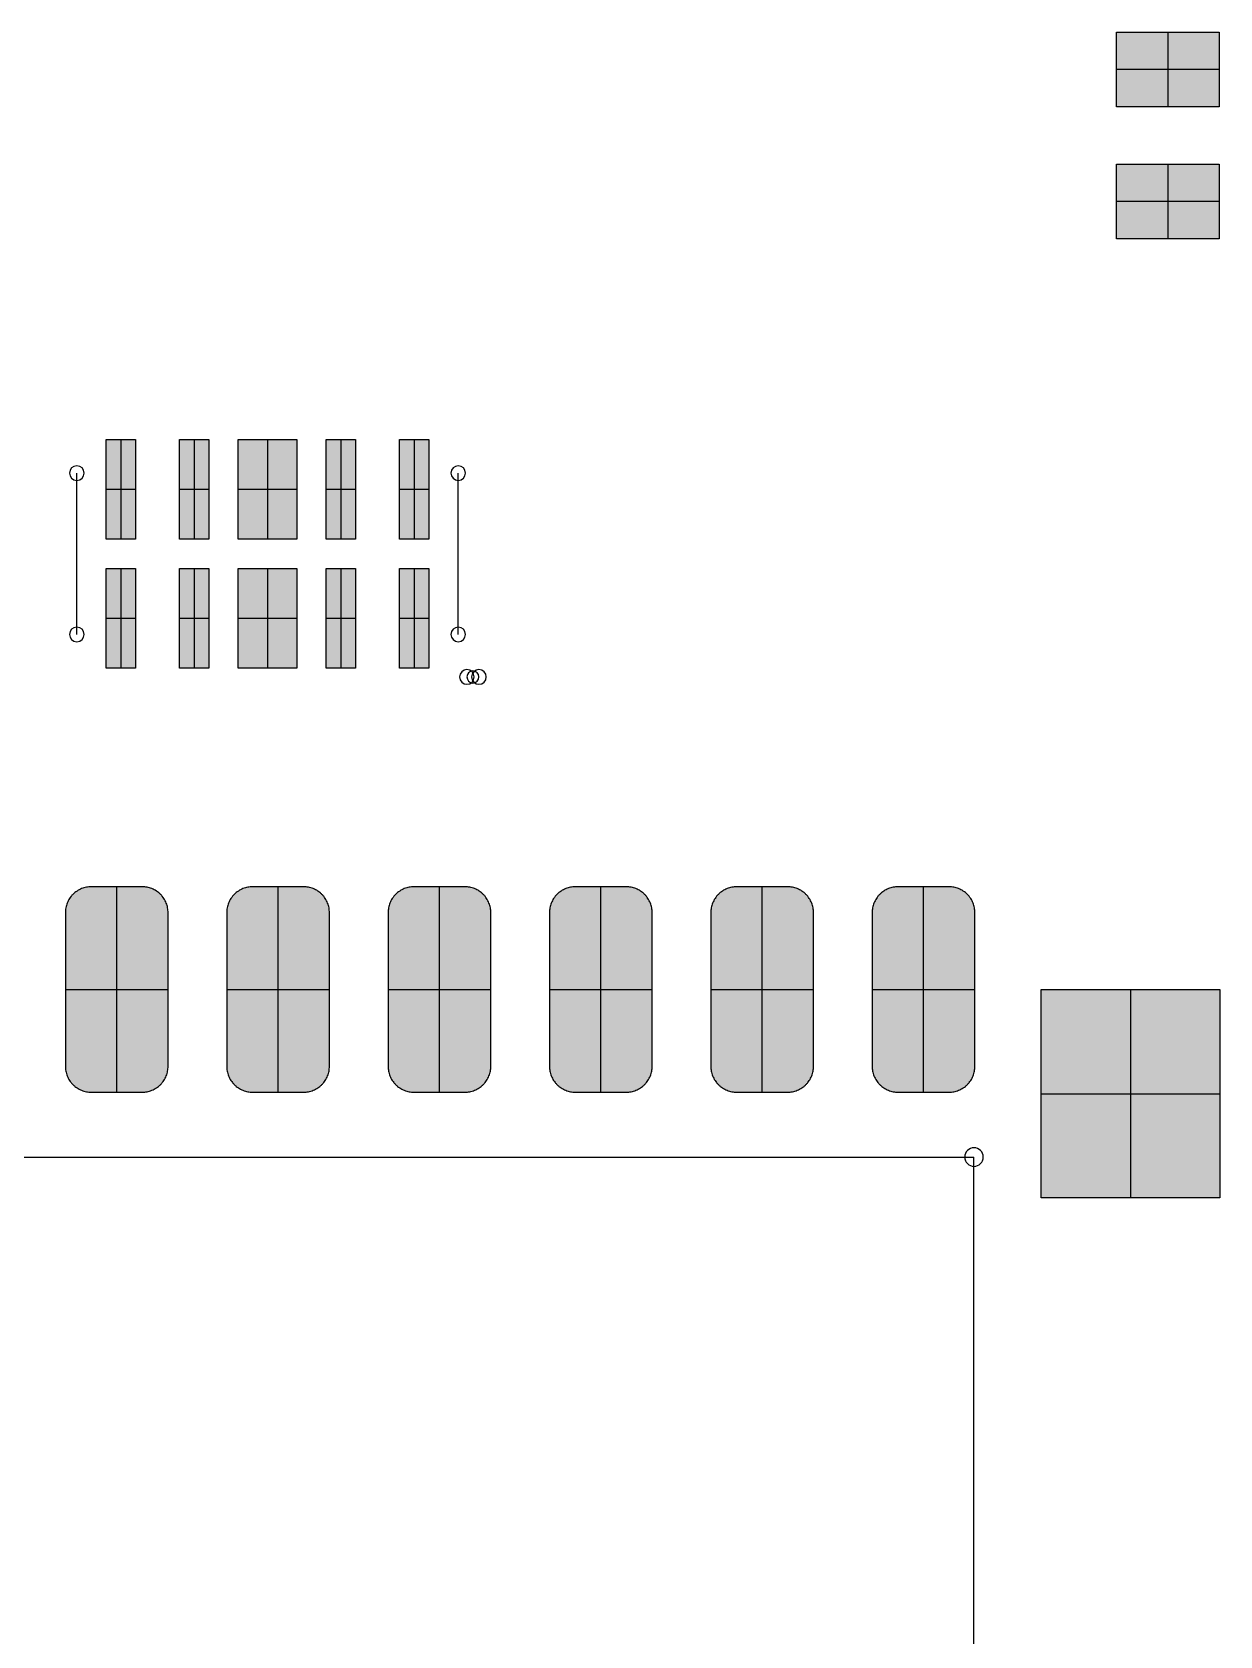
# Model space of a CAD drawing. Header units: millimetres. Extents: x -0.1 to 90.1, y -0.1 to 60.1.
# Drawn here: x 38.82 to 46.92, y 11.09 to 22.03 of the extents above; entities that cross this region are included whole.
import ezdxf

# ---------------------------------------------------------------- set-up
doc = ezdxf.new("R2010")
doc.units = ezdxf.units.MM
doc.layers.get('0').update_dxf_attribs({"color": 18, "true_color": 0x000000})
doc.layers.add('Bottom Overlay', color=54, linetype='Continuous', true_color=0x999900)
doc.layers.add('Bottom Paste', color=16, linetype='Continuous', true_color=0x7f0000)

# ---------------------------------------------------------------- blocks, each defined once
blk = doc.blocks.new('SD_CARD_TF_B_411')
at = {"layer": 'Bottom Paste', "true_color": 0x7f0000}
for points in [[(3.475, -0.7), (3.481, -0.7), (3.487, -0.7), (3.493, -0.699), (3.499, -0.698), (3.505, -0.697), (3.511, -0.696), (3.516, -0.695), (3.522, -0.694), (3.528, -0.692), (3.534, -0.69), (3.539, -0.688), (3.545, -0.686), (3.55, -0.683), (3.556, -0.68), (3.561, -0.678), (3.566, -0.675), (3.571, -0.671), (3.576, -0.668), (3.581, -0.664), (3.585, -0.661), (3.59, -0.657), (3.594, -0.653), (3.599, -0.649), (3.603, -0.644), (3.607, -0.64), (3.611, -0.635), (3.614, -0.631), (3.618, -0.626), (3.621, -0.621), (3.625, -0.616), (3.628, -0.611), (3.63, -0.606), (3.633, -0.6), (3.636, -0.595), (3.638, -0.589), (3.64, -0.584), (3.642, -0.578), (3.644, -0.572), (3.645, -0.566), (3.646, -0.561), (3.647, -0.555), (3.648, -0.549), (3.649, -0.543), (3.65, -0.537), (3.65, -0.531), (3.65, -0.525), (3.65, 0.525), (3.65, 0.531), (3.65, 0.537), (3.649, 0.543), (3.648, 0.549), (3.647, 0.555), (3.646, 0.561), (3.645, 0.566), (3.644, 0.572), (3.642, 0.578), (3.64, 0.584), (3.638, 0.589), (3.636, 0.595), (3.633, 0.6), (3.63, 0.606), (3.628, 0.611), (3.625, 0.616), (3.621, 0.621), (3.618, 0.626), (3.614, 0.631), (3.611, 0.635), (3.607, 0.64), (3.603, 0.644), (3.599, 0.649), (3.594, 0.653), (3.59, 0.657), (3.585, 0.661), (3.581, 0.664), (3.576, 0.668), (3.571, 0.671), (3.566, 0.675), (3.561, 0.678), (3.556, 0.68), (3.55, 0.683), (3.545, 0.686), (3.539, 0.688), (3.534, 0.69), (3.528, 0.692), (3.522, 0.694), (3.516, 0.695), (3.511, 0.696), (3.505, 0.697), (3.499, 0.698), (3.493, 0.699), (3.487, 0.7), (3.481, 0.7), (3.475, 0.7), (3.125, 0.7), (3.119, 0.7), (3.113, 0.7), (3.107, 0.699), (3.101, 0.698), (3.095, 0.697), (3.089, 0.696), (3.084, 0.695), (3.078, 0.694), (3.072, 0.692), (3.066, 0.69), (3.061, 0.688), (3.055, 0.686), (3.05, 0.683), (3.045, 0.68), (3.039, 0.678), (3.034, 0.675), (3.029, 0.671), (3.024, 0.668), (3.019, 0.664), (3.015, 0.661), (3.01, 0.657), (3.006, 0.653), (3.001, 0.649), (2.997, 0.644), (2.993, 0.64), (2.989, 0.635), (2.986, 0.631), (2.982, 0.626), (2.979, 0.621), (2.975, 0.616), (2.972, 0.611), (2.97, 0.606), (2.967, 0.6), (2.965, 0.595), (2.962, 0.589), (2.96, 0.584), (2.958, 0.578), (2.957, 0.572), (2.955, 0.566), (2.954, 0.561), (2.953, 0.555), (2.952, 0.549), (2.951, 0.543), (2.95, 0.537), (2.95, 0.531), (2.95, 0.525), (2.95, -0.525), (2.95, -0.531), (2.95, -0.537), (2.951, -0.543), (2.952, -0.549), (2.953, -0.555), (2.954, -0.561), (2.955, -0.566), (2.957, -0.572), (2.958, -0.578), (2.96, -0.584), (2.962, -0.589), (2.965, -0.595), (2.967, -0.6), (2.97, -0.606), (2.972, -0.611), (2.975, -0.616), (2.979, -0.621), (2.982, -0.626), (2.986, -0.631), (2.989, -0.635), (2.993, -0.64), (2.997, -0.644), (3.001, -0.649), (3.006, -0.653), (3.01, -0.657), (3.015, -0.661), (3.019, -0.664), (3.024, -0.668), (3.029, -0.671), (3.034, -0.675), (3.039, -0.678), (3.045, -0.68), (3.05, -0.683), (3.055, -0.686), (3.061, -0.688), (3.066, -0.69), (3.072, -0.692), (3.078, -0.694), (3.084, -0.695), (3.089, -0.696), (3.095, -0.697), (3.101, -0.698), (3.107, -0.699), (3.113, -0.7), (3.119, -0.7), (3.125, -0.7)], [(4.575, -0.7), (4.581, -0.7), (4.587, -0.7), (4.593, -0.699), (4.599, -0.698), (4.605, -0.697), (4.611, -0.696), (4.616, -0.695), (4.622, -0.694), (4.628, -0.692), (4.634, -0.69), (4.639, -0.688), (4.645, -0.686), (4.65, -0.683), (4.656, -0.68), (4.661, -0.678), (4.666, -0.675), (4.671, -0.671), (4.676, -0.668), (4.681, -0.664), (4.685, -0.661), (4.69, -0.657), (4.694, -0.653), (4.699, -0.649), (4.703, -0.644), (4.707, -0.64), (4.711, -0.635), (4.714, -0.631), (4.718, -0.626), (4.721, -0.621), (4.725, -0.616), (4.728, -0.611), (4.73, -0.606), (4.733, -0.6), (4.736, -0.595), (4.738, -0.589), (4.74, -0.584), (4.742, -0.578), (4.744, -0.572), (4.745, -0.566), (4.746, -0.561), (4.747, -0.555), (4.748, -0.549), (4.749, -0.543), (4.75, -0.537), (4.75, -0.531), (4.75, -0.525), (4.75, 0.525), (4.75, 0.531), (4.75, 0.537), (4.749, 0.543), (4.748, 0.549), (4.747, 0.555), (4.746, 0.561), (4.745, 0.566), (4.744, 0.572), (4.742, 0.578), (4.74, 0.584), (4.738, 0.589), (4.736, 0.595), (4.733, 0.6), (4.73, 0.606), (4.728, 0.611), (4.725, 0.616), (4.721, 0.621), (4.718, 0.626), (4.714, 0.631), (4.711, 0.635), (4.707, 0.64), (4.703, 0.644), (4.699, 0.649), (4.694, 0.653), (4.69, 0.657), (4.685, 0.661), (4.681, 0.664), (4.676, 0.668), (4.671, 0.671), (4.666, 0.675), (4.661, 0.678), (4.656, 0.68), (4.65, 0.683), (4.645, 0.686), (4.639, 0.688), (4.634, 0.69), (4.628, 0.692), (4.622, 0.694), (4.616, 0.695), (4.611, 0.696), (4.605, 0.697), (4.599, 0.698), (4.593, 0.699), (4.587, 0.7), (4.581, 0.7), (4.575, 0.7), (4.225, 0.7), (4.219, 0.7), (4.213, 0.7), (4.207, 0.699), (4.201, 0.698), (4.195, 0.697), (4.189, 0.696), (4.184, 0.695), (4.178, 0.694), (4.172, 0.692), (4.166, 0.69), (4.161, 0.688), (4.155, 0.686), (4.15, 0.683), (4.145, 0.68), (4.139, 0.678), (4.134, 0.675), (4.129, 0.671), (4.124, 0.668), (4.119, 0.664), (4.115, 0.661), (4.11, 0.657), (4.106, 0.653), (4.101, 0.649), (4.097, 0.644), (4.093, 0.64), (4.089, 0.635), (4.086, 0.631), (4.082, 0.626), (4.079, 0.621), (4.076, 0.616), (4.073, 0.611), (4.07, 0.606), (4.067, 0.6), (4.065, 0.595), (4.062, 0.589), (4.06, 0.584), (4.058, 0.578), (4.057, 0.572), (4.055, 0.566), (4.054, 0.561), (4.053, 0.555), (4.052, 0.549), (4.051, 0.543), (4.05, 0.537), (4.05, 0.531), (4.05, 0.525), (4.05, -0.525), (4.05, -0.531), (4.05, -0.537), (4.051, -0.543), (4.052, -0.549), (4.053, -0.555), (4.054, -0.561), (4.055, -0.566), (4.057, -0.572), (4.058, -0.578), (4.06, -0.584), (4.062, -0.589), (4.065, -0.595), (4.067, -0.6), (4.07, -0.606), (4.073, -0.611), (4.076, -0.616), (4.079, -0.621), (4.082, -0.626), (4.086, -0.631), (4.089, -0.635), (4.093, -0.64), (4.097, -0.644), (4.101, -0.649), (4.106, -0.653), (4.11, -0.657), (4.115, -0.661), (4.119, -0.664), (4.124, -0.668), (4.129, -0.671), (4.134, -0.675), (4.139, -0.678), (4.145, -0.68), (4.15, -0.683), (4.155, -0.686), (4.161, -0.688), (4.166, -0.69), (4.172, -0.692), (4.178, -0.694), (4.184, -0.695), (4.189, -0.696), (4.195, -0.697), (4.201, -0.698), (4.207, -0.699), (4.213, -0.7), (4.219, -0.7), (4.225, -0.7)], [(5.675, -0.7), (5.681, -0.7), (5.687, -0.7), (5.693, -0.699), (5.699, -0.698), (5.705, -0.697), (5.711, -0.696), (5.716, -0.695), (5.722, -0.694), (5.728, -0.692), (5.734, -0.69), (5.739, -0.688), (5.745, -0.686), (5.75, -0.683), (5.756, -0.68), (5.761, -0.678), (5.766, -0.675), (5.771, -0.671), (5.776, -0.668), (5.781, -0.664), (5.785, -0.661), (5.79, -0.657), (5.794, -0.653), (5.799, -0.649), (5.803, -0.644), (5.807, -0.64), (5.811, -0.635), (5.814, -0.631), (5.818, -0.626), (5.821, -0.621), (5.825, -0.616), (5.828, -0.611), (5.83, -0.606), (5.833, -0.6), (5.836, -0.595), (5.838, -0.589), (5.84, -0.584), (5.842, -0.578), (5.844, -0.572), (5.845, -0.566), (5.846, -0.561), (5.847, -0.555), (5.848, -0.549), (5.849, -0.543), (5.85, -0.537), (5.85, -0.531), (5.85, -0.525), (5.85, 0.525), (5.85, 0.531), (5.85, 0.537), (5.849, 0.543), (5.848, 0.549), (5.847, 0.555), (5.846, 0.561), (5.845, 0.566), (5.844, 0.572), (5.842, 0.578), (5.84, 0.584), (5.838, 0.589), (5.836, 0.595), (5.833, 0.6), (5.83, 0.606), (5.828, 0.611), (5.825, 0.616), (5.821, 0.621), (5.818, 0.626), (5.814, 0.631), (5.811, 0.635), (5.807, 0.64), (5.803, 0.644), (5.799, 0.649), (5.794, 0.653), (5.79, 0.657), (5.785, 0.661), (5.781, 0.664), (5.776, 0.668), (5.771, 0.671), (5.766, 0.675), (5.761, 0.678), (5.756, 0.68), (5.75, 0.683), (5.745, 0.686), (5.739, 0.688), (5.734, 0.69), (5.728, 0.692), (5.722, 0.694), (5.716, 0.695), (5.711, 0.696), (5.705, 0.697), (5.699, 0.698), (5.693, 0.699), (5.687, 0.7), (5.681, 0.7), (5.675, 0.7), (5.325, 0.7), (5.319, 0.7), (5.313, 0.7), (5.307, 0.699), (5.301, 0.698), (5.295, 0.697), (5.289, 0.696), (5.284, 0.695), (5.278, 0.694), (5.272, 0.692), (5.266, 0.69), (5.261, 0.688), (5.255, 0.686), (5.25, 0.683), (5.245, 0.68), (5.239, 0.678), (5.234, 0.675), (5.229, 0.671), (5.224, 0.668), (5.219, 0.664), (5.215, 0.661), (5.21, 0.657), (5.206, 0.653), (5.201, 0.649), (5.197, 0.644), (5.193, 0.64), (5.189, 0.635), (5.186, 0.631), (5.182, 0.626), (5.179, 0.621), (5.175, 0.616), (5.172, 0.611), (5.17, 0.606), (5.167, 0.6), (5.165, 0.595), (5.162, 0.589), (5.16, 0.584), (5.158, 0.578), (5.157, 0.572), (5.155, 0.566), (5.154, 0.561), (5.153, 0.555), (5.152, 0.549), (5.151, 0.543), (5.15, 0.537), (5.15, 0.531), (5.15, 0.525), (5.15, -0.525), (5.15, -0.531), (5.15, -0.537), (5.151, -0.543), (5.152, -0.549), (5.153, -0.555), (5.154, -0.561), (5.155, -0.566), (5.157, -0.572), (5.158, -0.578), (5.16, -0.584), (5.162, -0.589), (5.165, -0.595), (5.167, -0.6), (5.17, -0.606), (5.172, -0.611), (5.175, -0.616), (5.179, -0.621), (5.182, -0.626), (5.186, -0.631), (5.189, -0.635), (5.193, -0.64), (5.197, -0.644), (5.201, -0.649), (5.206, -0.653), (5.21, -0.657), (5.215, -0.661), (5.219, -0.664), (5.224, -0.668), (5.229, -0.671), (5.234, -0.675), (5.239, -0.678), (5.245, -0.68), (5.25, -0.683), (5.255, -0.686), (5.261, -0.688), (5.266, -0.69), (5.272, -0.692), (5.278, -0.694), (5.284, -0.695), (5.289, -0.696), (5.295, -0.697), (5.301, -0.698), (5.307, -0.699), (5.313, -0.7), (5.319, -0.7), (5.325, -0.7)], [(6.775, -0.7), (6.781, -0.7), (6.787, -0.7), (6.793, -0.699), (6.799, -0.698), (6.805, -0.697), (6.811, -0.696), (6.816, -0.695), (6.822, -0.694), (6.828, -0.692), (6.834, -0.69), (6.839, -0.688), (6.845, -0.686), (6.85, -0.683), (6.856, -0.68), (6.861, -0.678), (6.866, -0.675), (6.871, -0.671), (6.876, -0.668), (6.881, -0.664), (6.885, -0.661), (6.89, -0.657), (6.894, -0.653), (6.899, -0.649), (6.903, -0.644), (6.907, -0.64), (6.911, -0.635), (6.914, -0.631), (6.918, -0.626), (6.921, -0.621), (6.925, -0.616), (6.928, -0.611), (6.93, -0.606), (6.933, -0.6), (6.936, -0.595), (6.938, -0.589), (6.94, -0.584), (6.942, -0.578), (6.944, -0.572), (6.945, -0.566), (6.946, -0.561), (6.947, -0.555), (6.948, -0.549), (6.949, -0.543), (6.95, -0.537), (6.95, -0.531), (6.95, -0.525), (6.95, 0.525), (6.95, 0.531), (6.95, 0.537), (6.949, 0.543), (6.948, 0.549), (6.947, 0.555), (6.946, 0.561), (6.945, 0.566), (6.944, 0.572), (6.942, 0.578), (6.94, 0.584), (6.938, 0.589), (6.936, 0.595), (6.933, 0.6), (6.93, 0.606), (6.928, 0.611), (6.925, 0.616), (6.921, 0.621), (6.918, 0.626), (6.914, 0.631), (6.911, 0.635), (6.907, 0.64), (6.903, 0.644), (6.899, 0.649), (6.894, 0.653), (6.89, 0.657), (6.885, 0.661), (6.881, 0.664), (6.876, 0.668), (6.871, 0.671), (6.866, 0.675), (6.861, 0.678), (6.856, 0.68), (6.85, 0.683), (6.845, 0.686), (6.839, 0.688), (6.834, 0.69), (6.828, 0.692), (6.822, 0.694), (6.816, 0.695), (6.811, 0.696), (6.805, 0.697), (6.799, 0.698), (6.793, 0.699), (6.787, 0.7), (6.781, 0.7), (6.775, 0.7), (6.425, 0.7), (6.419, 0.7), (6.413, 0.7), (6.407, 0.699), (6.401, 0.698), (6.395, 0.697), (6.389, 0.696), (6.384, 0.695), (6.378, 0.694), (6.372, 0.692), (6.366, 0.69), (6.361, 0.688), (6.355, 0.686), (6.35, 0.683), (6.345, 0.68), (6.339, 0.678), (6.334, 0.675), (6.329, 0.671), (6.324, 0.668), (6.319, 0.664), (6.315, 0.661), (6.31, 0.657), (6.306, 0.653), (6.301, 0.649), (6.297, 0.644), (6.293, 0.64), (6.289, 0.635), (6.286, 0.631), (6.282, 0.626), (6.279, 0.621), (6.276, 0.616), (6.272, 0.611), (6.27, 0.606), (6.267, 0.6), (6.265, 0.595), (6.262, 0.589), (6.26, 0.584), (6.258, 0.578), (6.257, 0.572), (6.255, 0.566), (6.254, 0.561), (6.253, 0.555), (6.252, 0.549), (6.251, 0.543), (6.25, 0.537), (6.25, 0.531), (6.25, 0.525), (6.25, -0.525), (6.25, -0.531), (6.25, -0.537), (6.251, -0.543), (6.252, -0.549), (6.253, -0.555), (6.254, -0.561), (6.255, -0.566), (6.257, -0.572), (6.258, -0.578), (6.26, -0.584), (6.262, -0.589), (6.265, -0.595), (6.267, -0.6), (6.27, -0.606), (6.272, -0.611), (6.276, -0.616), (6.279, -0.621), (6.282, -0.626), (6.286, -0.631), (6.289, -0.635), (6.293, -0.64), (6.297, -0.644), (6.301, -0.649), (6.306, -0.653), (6.31, -0.657), (6.315, -0.661), (6.319, -0.664), (6.324, -0.668), (6.329, -0.671), (6.334, -0.675), (6.339, -0.678), (6.345, -0.68), (6.35, -0.683), (6.355, -0.686), (6.361, -0.688), (6.366, -0.69), (6.372, -0.692), (6.378, -0.694), (6.384, -0.695), (6.389, -0.696), (6.395, -0.697), (6.401, -0.698), (6.407, -0.699), (6.413, -0.7), (6.419, -0.7), (6.425, -0.7)], [(7.875, -0.7), (7.881, -0.7), (7.887, -0.7), (7.893, -0.699), (7.899, -0.698), (7.905, -0.697), (7.911, -0.696), (7.916, -0.695), (7.922, -0.694), (7.928, -0.692), (7.934, -0.69), (7.939, -0.688), (7.945, -0.686), (7.95, -0.683), (7.956, -0.68), (7.961, -0.678), (7.966, -0.675), (7.971, -0.671), (7.976, -0.668), (7.981, -0.664), (7.986, -0.661), (7.99, -0.657), (7.995, -0.653), (7.999, -0.649), (8.003, -0.644), (8.007, -0.64), (8.011, -0.635), (8.015, -0.631), (8.018, -0.626), (8.021, -0.621), (8.025, -0.616), (8.028, -0.611), (8.03, -0.606), (8.033, -0.6), (8.036, -0.595), (8.038, -0.589), (8.04, -0.584), (8.042, -0.578), (8.044, -0.572), (8.045, -0.566), (8.046, -0.561), (8.048, -0.555), (8.048, -0.549), (8.049, -0.543), (8.05, -0.537), (8.05, -0.531), (8.05, -0.525), (8.05, 0.525), (8.05, 0.531), (8.05, 0.537), (8.049, 0.543), (8.048, 0.549), (8.048, 0.555), (8.046, 0.561), (8.045, 0.566), (8.044, 0.572), (8.042, 0.578), (8.04, 0.584), (8.038, 0.589), (8.036, 0.595), (8.033, 0.6), (8.03, 0.606), (8.028, 0.611), (8.025, 0.616), (8.021, 0.621), (8.018, 0.626), (8.015, 0.631), (8.011, 0.635), (8.007, 0.64), (8.003, 0.644), (7.999, 0.649), (7.995, 0.653), (7.99, 0.657), (7.986, 0.661), (7.981, 0.664), (7.976, 0.668), (7.971, 0.671), (7.966, 0.675), (7.961, 0.678), (7.956, 0.68), (7.95, 0.683), (7.945, 0.686), (7.939, 0.688), (7.934, 0.69), (7.928, 0.692), (7.922, 0.694), (7.916, 0.695), (7.911, 0.696), (7.905, 0.697), (7.899, 0.698), (7.893, 0.699), (7.887, 0.7), (7.881, 0.7), (7.875, 0.7), (7.525, 0.7), (7.519, 0.7), (7.513, 0.7), (7.507, 0.699), (7.501, 0.698), (7.495, 0.697), (7.489, 0.696), (7.484, 0.695), (7.478, 0.694), (7.472, 0.692), (7.466, 0.69), (7.461, 0.688), (7.455, 0.686), (7.45, 0.683), (7.445, 0.68), (7.439, 0.678), (7.434, 0.675), (7.429, 0.671), (7.424, 0.668), (7.419, 0.664), (7.415, 0.661), (7.41, 0.657), (7.406, 0.653), (7.401, 0.649), (7.397, 0.644), (7.393, 0.64), (7.389, 0.635), (7.386, 0.631), (7.382, 0.626), (7.379, 0.621), (7.376, 0.616), (7.373, 0.611), (7.37, 0.606), (7.367, 0.6), (7.365, 0.595), (7.362, 0.589), (7.36, 0.584), (7.358, 0.578), (7.357, 0.572), (7.355, 0.566), (7.354, 0.561), (7.353, 0.555), (7.352, 0.549), (7.351, 0.543), (7.35, 0.537), (7.35, 0.531), (7.35, 0.525), (7.35, -0.525), (7.35, -0.531), (7.35, -0.537), (7.351, -0.543), (7.352, -0.549), (7.353, -0.555), (7.354, -0.561), (7.355, -0.566), (7.357, -0.572), (7.358, -0.578), (7.36, -0.584), (7.362, -0.589), (7.365, -0.595), (7.367, -0.6), (7.37, -0.606), (7.373, -0.611), (7.376, -0.616), (7.379, -0.621), (7.382, -0.626), (7.386, -0.631), (7.389, -0.635), (7.393, -0.64), (7.397, -0.644), (7.401, -0.649), (7.406, -0.653), (7.41, -0.657), (7.415, -0.661), (7.419, -0.664), (7.424, -0.668), (7.429, -0.671), (7.434, -0.675), (7.439, -0.678), (7.445, -0.68), (7.45, -0.683), (7.455, -0.686), (7.461, -0.688), (7.466, -0.69), (7.472, -0.692), (7.478, -0.694), (7.484, -0.695), (7.489, -0.696), (7.495, -0.697), (7.501, -0.698), (7.507, -0.699), (7.513, -0.7), (7.519, -0.7), (7.525, -0.7)], [(8.975, -0.7), (8.981, -0.7), (8.987, -0.7), (8.993, -0.699), (8.999, -0.698), (9.005, -0.697), (9.011, -0.696), (9.016, -0.695), (9.022, -0.694), (9.028, -0.692), (9.034, -0.69), (9.039, -0.688), (9.045, -0.686), (9.05, -0.683), (9.056, -0.68), (9.061, -0.678), (9.066, -0.675), (9.071, -0.671), (9.076, -0.668), (9.081, -0.664), (9.085, -0.661), (9.09, -0.657), (9.094, -0.653), (9.099, -0.649), (9.103, -0.644), (9.107, -0.64), (9.111, -0.635), (9.114, -0.631), (9.118, -0.626), (9.121, -0.621), (9.125, -0.616), (9.128, -0.611), (9.13, -0.606), (9.133, -0.6), (9.136, -0.595), (9.138, -0.589), (9.14, -0.584), (9.142, -0.578), (9.144, -0.572), (9.145, -0.566), (9.146, -0.561), (9.147, -0.555), (9.148, -0.549), (9.149, -0.543), (9.15, -0.537), (9.15, -0.531), (9.15, -0.525), (9.15, 0.525), (9.15, 0.531), (9.15, 0.537), (9.149, 0.543), (9.148, 0.549), (9.147, 0.555), (9.146, 0.561), (9.145, 0.566), (9.144, 0.572), (9.142, 0.578), (9.14, 0.584), (9.138, 0.589), (9.136, 0.595), (9.133, 0.6), (9.13, 0.606), (9.128, 0.611), (9.125, 0.616), (9.121, 0.621), (9.118, 0.626), (9.114, 0.631), (9.111, 0.635), (9.107, 0.64), (9.103, 0.644), (9.099, 0.649), (9.094, 0.653), (9.09, 0.657), (9.085, 0.661), (9.081, 0.664), (9.076, 0.668), (9.071, 0.671), (9.066, 0.675), (9.061, 0.678), (9.056, 0.68), (9.05, 0.683), (9.045, 0.686), (9.039, 0.688), (9.034, 0.69), (9.028, 0.692), (9.022, 0.694), (9.016, 0.695), (9.011, 0.696), (9.005, 0.697), (8.999, 0.698), (8.993, 0.699), (8.987, 0.7), (8.981, 0.7), (8.975, 0.7), (8.625, 0.7), (8.619, 0.7), (8.613, 0.7), (8.607, 0.699), (8.601, 0.698), (8.595, 0.697), (8.589, 0.696), (8.584, 0.695), (8.578, 0.694), (8.572, 0.692), (8.566, 0.69), (8.561, 0.688), (8.555, 0.686), (8.55, 0.683), (8.545, 0.68), (8.539, 0.678), (8.534, 0.675), (8.529, 0.671), (8.524, 0.668), (8.519, 0.664), (8.515, 0.661), (8.51, 0.657), (8.506, 0.653), (8.501, 0.649), (8.497, 0.644), (8.493, 0.64), (8.489, 0.635), (8.486, 0.631), (8.482, 0.626), (8.479, 0.621), (8.476, 0.616), (8.472, 0.611), (8.47, 0.606), (8.467, 0.6), (8.465, 0.595), (8.462, 0.589), (8.46, 0.584), (8.458, 0.578), (8.457, 0.572), (8.455, 0.566), (8.454, 0.561), (8.453, 0.555), (8.452, 0.549), (8.451, 0.543), (8.45, 0.537), (8.45, 0.531), (8.45, 0.525), (8.45, -0.525), (8.45, -0.531), (8.45, -0.537), (8.451, -0.543), (8.452, -0.549), (8.453, -0.555), (8.454, -0.561), (8.455, -0.566), (8.457, -0.572), (8.458, -0.578), (8.46, -0.584), (8.462, -0.589), (8.465, -0.595), (8.467, -0.6), (8.47, -0.606), (8.472, -0.611), (8.476, -0.616), (8.479, -0.621), (8.482, -0.626), (8.486, -0.631), (8.489, -0.635), (8.493, -0.64), (8.497, -0.644), (8.501, -0.649), (8.506, -0.653), (8.51, -0.657), (8.515, -0.661), (8.519, -0.664), (8.524, -0.668), (8.529, -0.671), (8.534, -0.675), (8.539, -0.678), (8.545, -0.68), (8.55, -0.683), (8.555, -0.686), (8.561, -0.688), (8.566, -0.69), (8.572, -0.692), (8.578, -0.694), (8.584, -0.695), (8.589, -0.696), (8.595, -0.697), (8.601, -0.698), (8.607, -0.699), (8.613, -0.7), (8.619, -0.7), (8.625, -0.7)], [(10.82, -1.422), (9.601, -1.422), (9.601, 0), (10.82, 0)]]:
    blk.add_hatch(color=16, dxfattribs=at).paths.add_polyline_path(points, flags=0)
at = {"layer": 'Bottom Overlay'}
for points in [[(-3.175, -1.143), (9.144, -1.143)], [(9.144, -13.437), (9.144, -1.143)]]:
    blk.add_lwpolyline(points, dxfattribs=at)
for start, end in [(0, 180), (0, 180), (180, 0), (180, 0)]:
    blk.add_arc((9.144, -1.143), 0.0635, start, end, dxfattribs=at)
at = {"layer": 'Bottom Paste', "color": 16, "true_color": 0x7f0000}
for p, q in [((3.3, -0.7), (3.3, 0.7)), ((4.4, -0.7), (4.4, 0.7)), ((5.5, -0.7), (5.5, 0.7)), ((6.6, -0.7), (6.6, 0.7)), ((7.7, -0.7), (7.7, 0.7)), ((8.8, -0.7), (8.8, 0.7)), ((2.95, 0), (3.65, 0)), ((4.05, 0), (4.75, 0)), ((5.15, 0), (5.85, 0)), ((6.25, 0), (6.95, 0)), ((7.35, 0), (8.05, 0)), ((8.45, 0), (9.15, 0)), ((10.211, 0), (10.211, -1.422)), ((9.601, -0.711), (10.82, -0.711))]:
    blk.add_line(p, q, dxfattribs=at)
for points in [[(3.125, 0.7), (2.95, 0.7), (2.95, 0.525)], [(3.65, 0.525), (3.65, 0.7), (3.475, 0.7)], [(4.225, 0.7), (4.05, 0.7), (4.05, 0.525)], [(4.75, 0.525), (4.75, 0.7), (4.575, 0.7)], [(5.325, 0.7), (5.15, 0.7), (5.15, 0.525)], [(5.85, 0.525), (5.85, 0.7), (5.675, 0.7)], [(6.425, 0.7), (6.25, 0.7), (6.25, 0.525)], [(6.95, 0.525), (6.95, 0.7), (6.775, 0.7)], [(7.525, 0.7), (7.35, 0.7), (7.35, 0.525)], [(8.05, 0.525), (8.05, 0.7), (7.875, 0.7)], [(8.625, 0.7), (8.45, 0.7), (8.45, 0.525)], [(9.15, 0.525), (9.15, 0.7), (8.975, 0.7)], [(2.95, -0.525), (2.95, -0.7), (3.125, -0.7)], [(3.475, -0.7), (3.65, -0.7), (3.65, -0.525)], [(4.05, -0.525), (4.05, -0.7), (4.225, -0.7)], [(4.575, -0.7), (4.75, -0.7), (4.75, -0.525)], [(5.15, -0.525), (5.15, -0.7), (5.325, -0.7)], [(5.675, -0.7), (5.85, -0.7), (5.85, -0.525)], [(6.25, -0.525), (6.25, -0.7), (6.425, -0.7)], [(6.775, -0.7), (6.95, -0.7), (6.95, -0.525)], [(7.35, -0.525), (7.35, -0.7), (7.525, -0.7)], [(7.875, -0.7), (8.05, -0.7), (8.05, -0.525)], [(8.45, -0.525), (8.45, -0.7), (8.625, -0.7)], [(8.975, -0.7), (9.15, -0.7), (9.15, -0.525)]]:
    blk.add_rational_spline(points, [1, 0.707106781187, 1], degree=2, dxfattribs=at)
for points in [[(3.475, 0.7), (3.3, 0.7), (3.125, 0.7)], [(4.575, 0.7), (4.4, 0.7), (4.225, 0.7)], [(5.675, 0.7), (5.5, 0.7), (5.325, 0.7)], [(6.775, 0.7), (6.6, 0.7), (6.425, 0.7)], [(7.875, 0.7), (7.7, 0.7), (7.525, 0.7)], [(8.975, 0.7), (8.8, 0.7), (8.625, 0.7)], [(2.95, 0.525), (2.95, 0), (2.95, -0.525)], [(3.65, -0.525), (3.65, 0), (3.65, 0.525)], [(4.05, 0.525), (4.05, 0), (4.05, -0.525)], [(4.75, -0.525), (4.75, 0), (4.75, 0.525)], [(5.15, 0.525), (5.15, 0), (5.15, -0.525)], [(5.85, -0.525), (5.85, 0), (5.85, 0.525)], [(6.25, 0.525), (6.25, 0), (6.25, -0.525)], [(6.95, -0.525), (6.95, 0), (6.95, 0.525)], [(7.35, 0.525), (7.35, 0), (7.35, -0.525)], [(8.05, -0.525), (8.05, 0), (8.05, 0.525)], [(8.45, 0.525), (8.45, 0), (8.45, -0.525)], [(9.15, -0.525), (9.15, 0), (9.15, 0.525)], [(9.601, -1.422), (9.601, -0.711), (9.601, 0)], [(9.601, 0), (10.211, 0), (10.82, 0)], [(10.82, 0), (10.82, -0.711), (10.82, -1.422)], [(3.125, -0.7), (3.3, -0.7), (3.475, -0.7)], [(4.225, -0.7), (4.4, -0.7), (4.575, -0.7)], [(5.325, -0.7), (5.5, -0.7), (5.675, -0.7)], [(6.425, -0.7), (6.6, -0.7), (6.775, -0.7)], [(7.525, -0.7), (7.7, -0.7), (7.875, -0.7)], [(8.625, -0.7), (8.8, -0.7), (8.975, -0.7)], [(10.82, -1.422), (10.211, -1.422), (9.601, -1.422)]]:
    blk.add_open_spline(points, degree=2, dxfattribs=at)
blk = doc.blocks.new('R0402_B_101')
at = {"layer": 'Bottom Paste', "true_color": 0x7f0000}
for points in [[(-0.195, 0.35), (-0.195, -0.35), (-0.705, -0.35), (-0.705, 0.35)], [(0.705, 0.35), (0.705, -0.35), (0.195, -0.35), (0.195, 0.35)]]:
    blk.add_hatch(color=16, dxfattribs=at).paths.add_polyline_path(points, flags=0)
at = {"layer": 'Bottom Paste', "color": 16, "true_color": 0x7f0000}
for p, q in [((-0.45, 0.35), (-0.45, -0.35)), ((0.45, 0.35), (0.45, -0.35)), ((-0.705, 0), (-0.195, 0)), ((0.195, 0), (0.705, 0))]:
    blk.add_line(p, q, dxfattribs=at)
for points in [[(-0.705, -0.35), (-0.705, 0), (-0.705, 0.35)], [(-0.705, 0.35), (-0.45, 0.35), (-0.195, 0.35)], [(-0.195, 0.35), (-0.195, 0), (-0.195, -0.35)], [(0.195, -0.35), (0.195, 0), (0.195, 0.35)], [(0.195, 0.35), (0.45, 0.35), (0.705, 0.35)], [(0.705, 0.35), (0.705, 0), (0.705, -0.35)], [(-0.195, -0.35), (-0.45, -0.35), (-0.705, -0.35)], [(0.705, -0.35), (0.45, -0.35), (0.195, -0.35)]]:
    blk.add_open_spline(points, degree=2, dxfattribs=at)
blk = doc.blocks.new('SLP2510P8_L2_5_W1_0_P0_50_BL_B_39')
at = {"layer": 'Bottom Paste', "true_color": 0x7f0000}
for points in [[(-1.1, 0.78), (-0.9, 0.78), (-0.9, 0.1), (-1.1, 0.1)], [(-0.6, 0.78), (-0.4, 0.78), (-0.4, 0.1), (-0.6, 0.1)], [(-0.2, 0.78), (0.2, 0.78), (0.2, 0.1), (-0.2, 0.1)], [(0.4, 0.78), (0.6, 0.78), (0.6, 0.1), (0.4, 0.1)], [(0.9, 0.78), (1.1, 0.78), (1.1, 0.1), (0.9, 0.1)], [(-1.1, -0.1), (-0.9, -0.1), (-0.9, -0.78), (-1.1, -0.78)], [(-0.6, -0.1), (-0.4, -0.1), (-0.4, -0.78), (-0.6, -0.78)], [(-0.2, -0.1), (0.2, -0.1), (0.2, -0.78), (-0.2, -0.78)], [(0.4, -0.1), (0.6, -0.1), (0.6, -0.78), (0.4, -0.78)], [(0.9, -0.1), (1.1, -0.1), (1.1, -0.78), (0.9, -0.78)]]:
    blk.add_hatch(color=16, dxfattribs=at).paths.add_polyline_path(points, flags=0)
at = {"layer": 'Bottom Overlay'}
for points in [[(-1.3, 0.55), (-1.3, -0.55)], [(1.3, 0.55), (1.3, -0.55)]]:
    blk.add_lwpolyline(points, dxfattribs=at)
for centre, radius, start, end in [((-1.441, 0.84), 0.05, 0, 180), ((-1.4, 0.84), 0.0411, 0, 180), ((-1.359, 0.84), 0.05, 0, 180), ((-1.441, 0.84), 0.05, 180, 0), ((-1.4, 0.84), 0.0411, 180, 0), ((-1.359, 0.84), 0.05, 180, 0), ((-1.3, 0.55), 0.05, 0, 180), ((-1.3, 0.55), 0.05, 180, 0), ((1.3, 0.55), 0.05, 0, 180), ((1.3, 0.55), 0.05, 180, 0), ((-1.3, -0.55), 0.05, 0, 180), ((1.3, -0.55), 0.05, 0, 180), ((-1.3, -0.55), 0.05, 180, 0), ((1.3, -0.55), 0.05, 180, 0)]:
    blk.add_arc(centre, radius, start, end, dxfattribs=at)
at = {"layer": 'Bottom Paste', "color": 16, "true_color": 0x7f0000}
for p, q in [((-1, 0.1), (-1, 0.78)), ((-0.5, 0.1), (-0.5, 0.78)), ((0, 0.1), (0, 0.78)), ((0.5, 0.1), (0.5, 0.78)), ((1, 0.1), (1, 0.78)), ((-0.9, 0.44), (-1.1, 0.44)), ((-0.4, 0.44), (-0.6, 0.44)), ((0.2, 0.44), (-0.2, 0.44)), ((0.6, 0.44), (0.4, 0.44)), ((1.1, 0.44), (0.9, 0.44)), ((-1, -0.78), (-1, -0.1)), ((-0.5, -0.78), (-0.5, -0.1)), ((0, -0.78), (0, -0.1)), ((0.5, -0.78), (0.5, -0.1)), ((1, -0.78), (1, -0.1)), ((-0.9, -0.44), (-1.1, -0.44)), ((-0.4, -0.44), (-0.6, -0.44)), ((0.2, -0.44), (-0.2, -0.44)), ((0.6, -0.44), (0.4, -0.44)), ((1.1, -0.44), (0.9, -0.44))]:
    blk.add_line(p, q, dxfattribs=at)
for points in [[(-1.1, 0.78), (-1, 0.78), (-0.9, 0.78)], [(-1.1, 0.1), (-1.1, 0.44), (-1.1, 0.78)], [(-0.9, 0.78), (-0.9, 0.44), (-0.9, 0.1)], [(-0.6, 0.78), (-0.5, 0.78), (-0.4, 0.78)], [(-0.6, 0.1), (-0.6, 0.44), (-0.6, 0.78)], [(-0.4, 0.78), (-0.4, 0.44), (-0.4, 0.1)], [(-0.2, 0.78), (0, 0.78), (0.2, 0.78)], [(-0.2, 0.1), (-0.2, 0.44), (-0.2, 0.78)], [(0.2, 0.78), (0.2, 0.44), (0.2, 0.1)], [(0.4, 0.78), (0.5, 0.78), (0.6, 0.78)], [(0.4, 0.1), (0.4, 0.44), (0.4, 0.78)], [(0.6, 0.78), (0.6, 0.44), (0.6, 0.1)], [(0.9, 0.78), (1, 0.78), (1.1, 0.78)], [(0.9, 0.1), (0.9, 0.44), (0.9, 0.78)], [(1.1, 0.78), (1.1, 0.44), (1.1, 0.1)], [(-0.9, 0.1), (-1, 0.1), (-1.1, 0.1)], [(-0.4, 0.1), (-0.5, 0.1), (-0.6, 0.1)], [(0.2, 0.1), (0, 0.1), (-0.2, 0.1)], [(0.6, 0.1), (0.5, 0.1), (0.4, 0.1)], [(1.1, 0.1), (1, 0.1), (0.9, 0.1)], [(-1.1, -0.1), (-1, -0.1), (-0.9, -0.1)], [(-1.1, -0.78), (-1.1, -0.44), (-1.1, -0.1)], [(-0.9, -0.1), (-0.9, -0.44), (-0.9, -0.78)], [(-0.6, -0.1), (-0.5, -0.1), (-0.4, -0.1)], [(-0.6, -0.78), (-0.6, -0.44), (-0.6, -0.1)], [(-0.4, -0.1), (-0.4, -0.44), (-0.4, -0.78)], [(-0.2, -0.1), (0, -0.1), (0.2, -0.1)], [(-0.2, -0.78), (-0.2, -0.44), (-0.2, -0.1)], [(0.2, -0.1), (0.2, -0.44), (0.2, -0.78)], [(0.4, -0.1), (0.5, -0.1), (0.6, -0.1)], [(0.4, -0.78), (0.4, -0.44), (0.4, -0.1)], [(0.6, -0.1), (0.6, -0.44), (0.6, -0.78)], [(0.9, -0.1), (1, -0.1), (1.1, -0.1)], [(0.9, -0.78), (0.9, -0.44), (0.9, -0.1)], [(1.1, -0.1), (1.1, -0.44), (1.1, -0.78)], [(-0.9, -0.78), (-1, -0.78), (-1.1, -0.78)], [(-0.4, -0.78), (-0.5, -0.78), (-0.6, -0.78)], [(0.2, -0.78), (0, -0.78), (-0.2, -0.78)], [(0.6, -0.78), (0.5, -0.78), (0.4, -0.78)], [(1.1, -0.78), (1, -0.78), (0.9, -0.78)]]:
    blk.add_open_spline(points, degree=2, dxfattribs=at)

msp = doc.modelspace()

# ---------------------------------------------------------------- block references
for name, p, rotation in [('R0402_B_101', (46.566, 21.324), 270), ('SLP2510P8_L2_5_W1_0_P0_50_BL_B_39', (40.428, 18.471), 180)]:
    msp.add_blockref(name, p, dxfattribs=dict(rotation=rotation))
msp.add_blockref('SD_CARD_TF_B_411', (36.1, 15.5))

doc.saveas('drawing.dxf')
